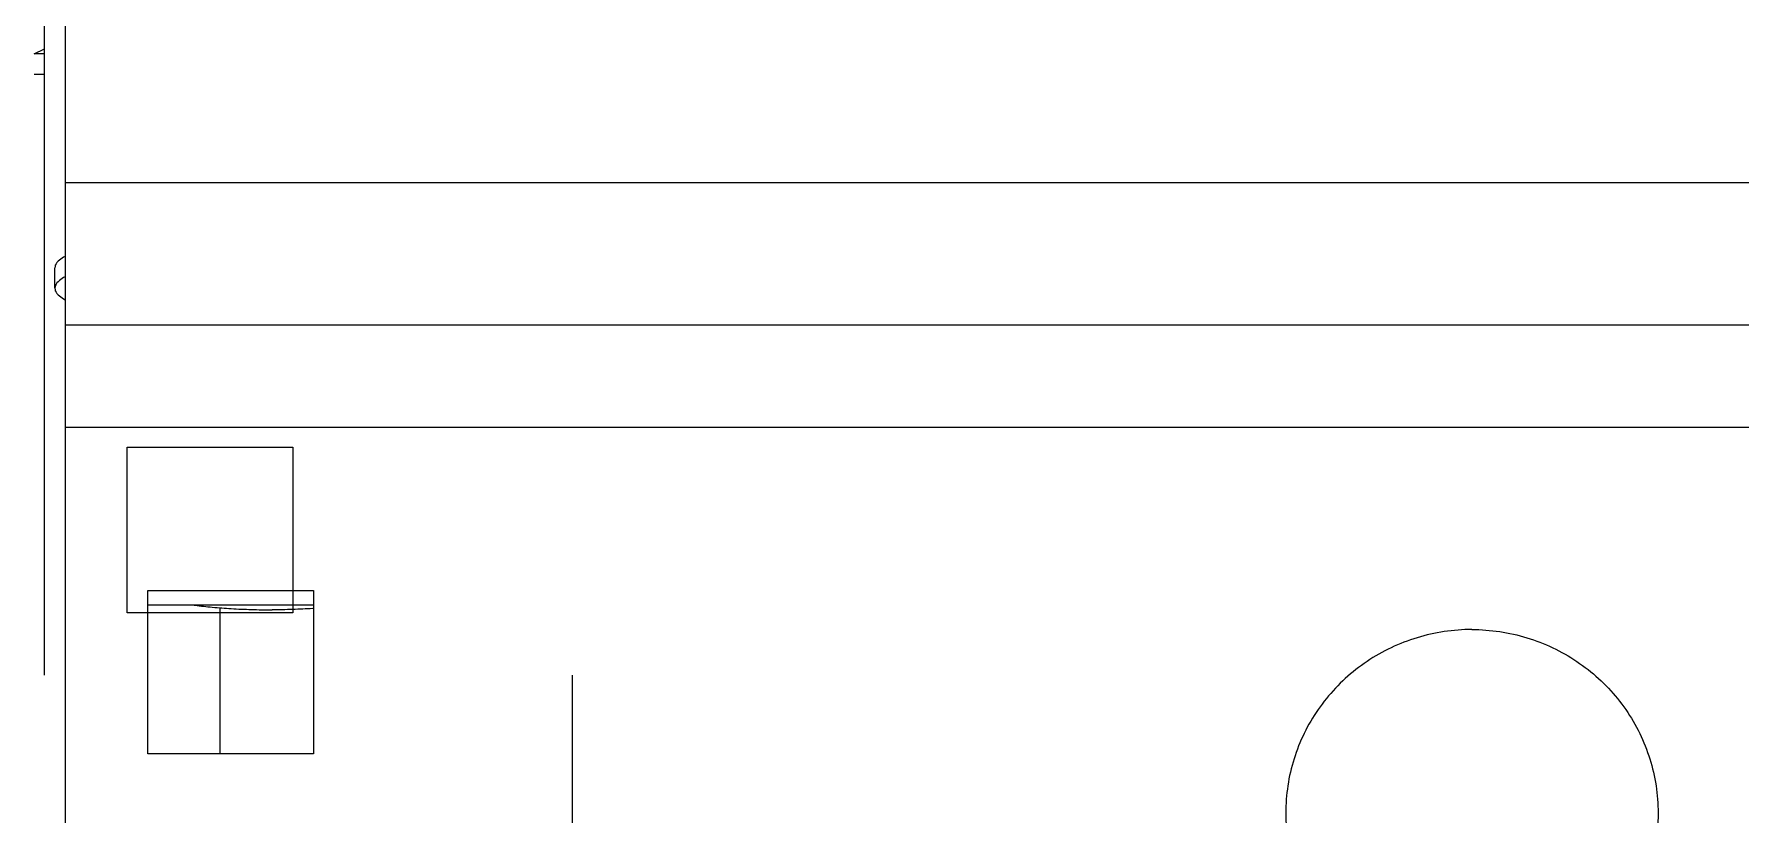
# Model space of a CAD drawing. Header units: millimetres. Extents: x 21899 to 38731, y -5425 to 3612.
# Drawn here: x 22183.1 to 22265.6, y -5349.8 to -5312.1 of the extents above; entities that cross this region are included whole.
import ezdxf

# ---------------------------------------------------------------- set-up
doc = ezdxf.new("R2010")
doc.units = ezdxf.units.MM

msp = doc.modelspace()

# ---------------------------------------------------------------- linework, layer by layer
at = {"color": 7, "linetype": 'Continuous'}
for p, q in [((22183.573, -5343.019), (22183.573, -5293.019)), ((22184.573, -5300.531), (22184.573, -5350.466)), ((22183.073, -5313.021), (22183.573, -5312.766)), ((22183.573, -5313.021), (22183.073, -5313.021)), ((22183.573, -5314.021), (22183.074, -5314.021)), ((22184.073, -5324.337), (22184.073, -5323.352)), ((22184.573, -5326.101), (22309.573, -5326.101)), ((22187.573, -5332.019), (22195.573, -5332.019)), ((22187.573, -5340.019), (22187.573, -5332.019)), ((22195.573, -5332.019), (22195.573, -5340.019)), ((22188.573, -5346.817), (22188.573, -5338.938)), ((22188.573, -5338.938), (22196.573, -5338.938)), ((22196.573, -5338.938), (22196.573, -5346.817)), ((22195.573, -5340.019), (22187.573, -5340.019)), ((22188.573, -5339.633), (22196.573, -5339.633)), ((22192.073, -5346.817), (22192.073, -5339.77)), ((22209.073, -5343.019), (22209.073, -5410.326)), ((22196.573, -5346.817), (22188.573, -5346.817))]:
    msp.add_line(p, q, dxfattribs=at)
at = {"color": 9, "linetype": 'Continuous'}
for p, q in [((22309.573, -5319.242), (22184.573, -5319.242)), ((22309.573, -5331.06), (22184.573, -5331.06))]:
    msp.add_line(p, q, dxfattribs=at)
at = {"color": 7, "linetype": 'Continuous'}
for points, start_tangent, end_tangent in [([(22184.567, -5322.8), (22184.293, -5322.981), (22184.098, -5323.228), (22184.078, -5323.352)], (-0.877938, -0.478774), (0, -1)), ([(22184.569, -5323.784), (22184.293, -5323.966), (22184.098, -5324.213), (22184.078, -5324.337)], (-0.87828, -0.478147), (0, -1)), ([(22184.078, -5324.337), (22184.098, -5324.462), (22184.293, -5324.708), (22184.569, -5324.891)], (0, -1), (0.87828, -0.478147)), ([(22190.768, -5339.634), (22190.847, -5339.645), (22191.686, -5339.74), (22192.603, -5339.81), (22193.575, -5339.853), (22194.573, -5339.867)], (0.990381, -0.138367), (1, 0)), ([(22196.573, -5339.809), (22196.543, -5339.81), (22195.572, -5339.853), (22194.573, -5339.867)], (-0.998168, -0.060499), (-1, 0)), ([(22252.573, -5340.821), (22251.232, -5340.92), (22249.921, -5341.215), (22248.668, -5341.699), (22247.504, -5342.361), (22246.452, -5343.187), (22245.537, -5344.158), (22244.779, -5345.252), (22244.196, -5346.446), (22243.799, -5347.712), (22243.599, -5349.022), (22243.573, -5349.684)], (-1, 0), (0, -1)), ([(22252.573, -5340.821), (22253.915, -5340.92), (22255.226, -5341.215), (22256.478, -5341.699), (22257.643, -5342.361), (22258.695, -5343.187), (22259.61, -5344.158), (22260.368, -5345.252), (22260.951, -5346.446), (22261.348, -5347.712), (22261.548, -5349.022), (22261.573, -5349.684)], (1, 0), (0, -1)), ([(22243.573, -5349.684), (22243.574, -5349.771)], (0, -1), (0.009926, -0.999951)), ([(22243.574, -5349.771), (22243.599, -5350.346), (22243.799, -5351.656), (22244.196, -5352.922), (22244.779, -5354.116), (22245.537, -5355.21), (22246.452, -5356.181), (22247.504, -5357.007), (22248.668, -5357.67), (22249.921, -5358.154), (22251.232, -5358.448), (22252.573, -5358.547)], (0.009926, -0.999951), (1, 0)), ([(22261.573, -5349.771), (22261.548, -5350.346), (22261.348, -5351.656), (22260.951, -5352.922), (22260.368, -5354.116), (22259.61, -5355.21), (22258.695, -5356.181), (22257.643, -5357.007), (22256.478, -5357.67), (22255.226, -5358.154), (22253.915, -5358.448), (22252.573, -5358.547)], (-0.009926, -0.999951), (-1, 0)), ([(22261.573, -5349.684), (22261.573, -5349.771)], (0, -1), (-0.009926, -0.999951))]:
    msp.add_spline(points, degree=3, dxfattribs=dict(at, start_tangent=start_tangent, end_tangent=end_tangent))

doc.saveas('drawing.dxf')
